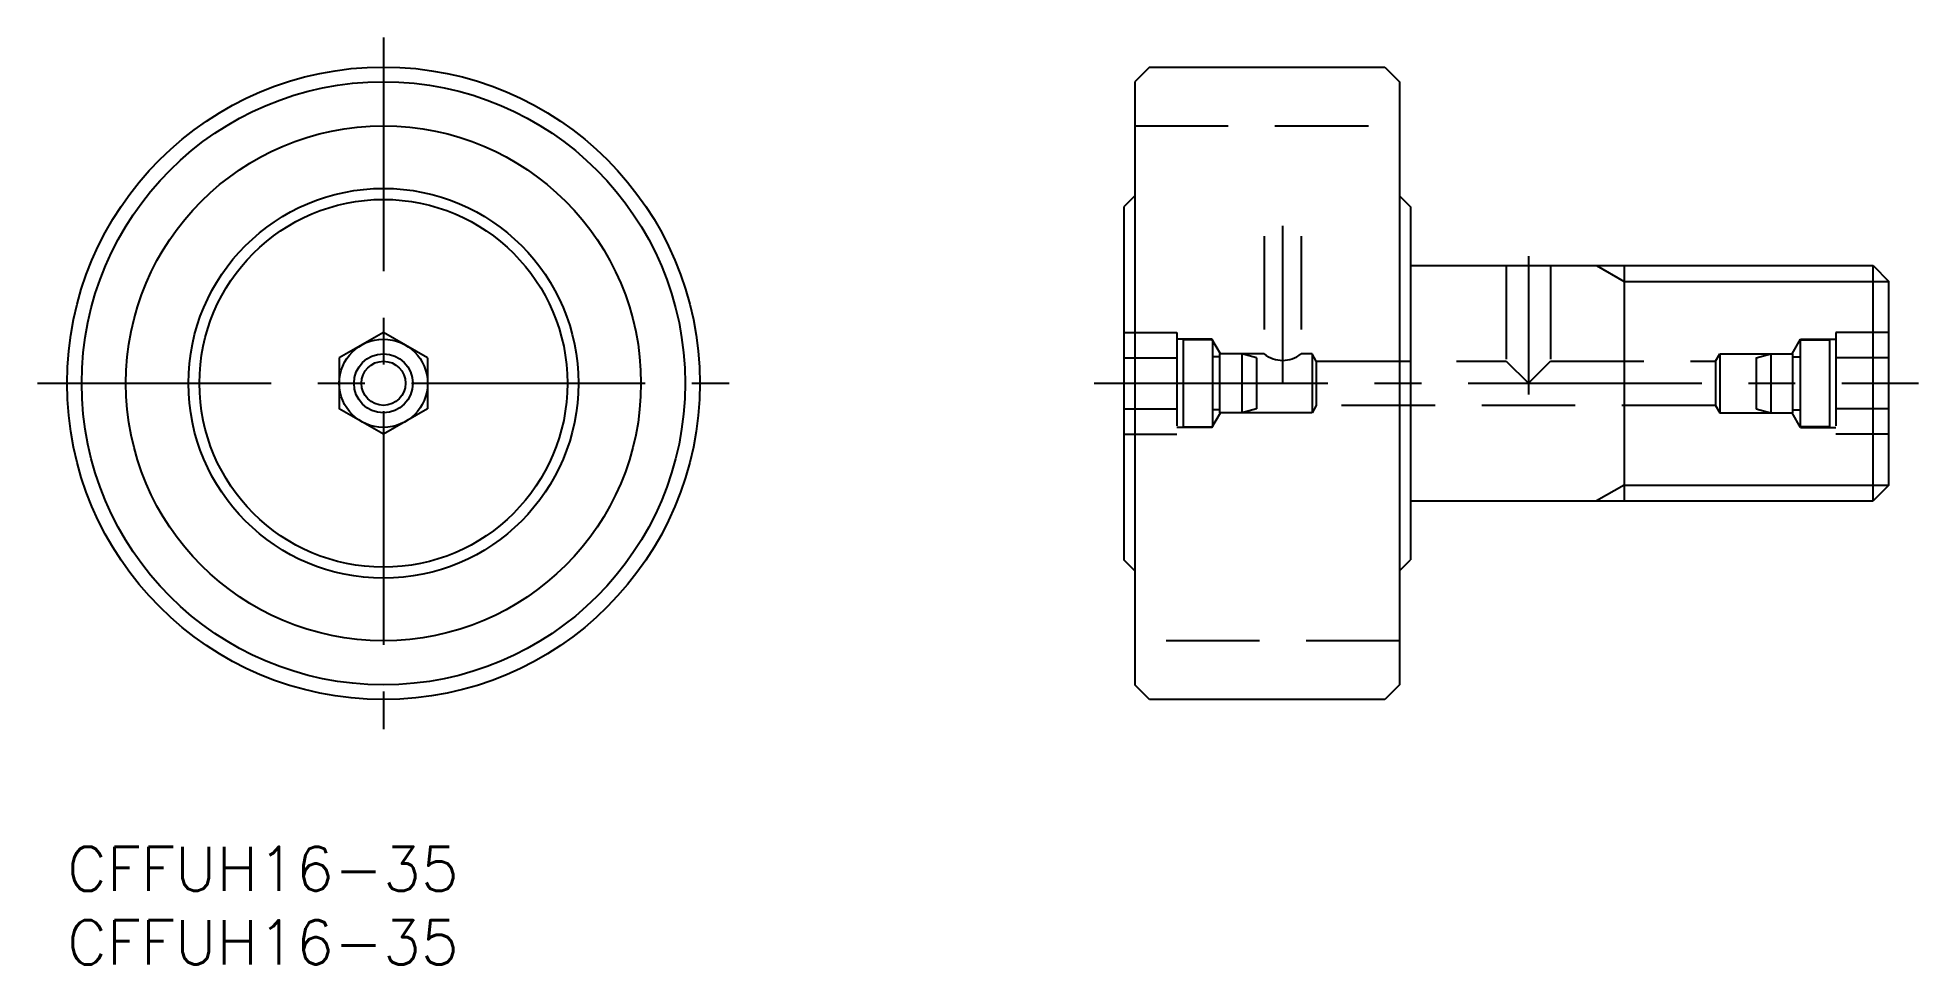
# Model space of a CAD drawing. Extents: x -2 to 126, y -8 to 55.
import ezdxf

# ---------------------------------------------------------------- set-up
doc = ezdxf.new("R2010")
doc.units = 0
doc.header["$LTSCALE"] = 0.5
doc.linetypes.add('CENTER', pattern=[50.8, 31.75, -6.35, 6.35, -6.35])
doc.linetypes.add('DASHED', pattern=[19.05, 12.7, -6.35])
for name, color, linetype in [('MSM_CENTER', 1, 'CENTER'), ('MSM_CONTINUOUS', 7, 'CONTINUOUS'), ('MSM_DASHED', 4, 'DASHED'), ('MSM_NARROW', 5, 'CONTINUOUS'), ('MSM_PART_NUMBER', 7, 'CONTINUOUS')]:
    doc.layers.add(name, color=color, linetype=linetype)
doc.styles.get("Standard").update_dxf_attribs({"font": 'txt.shx', "height": 3, "bigfont": 'bigfont.shx'})

# ---------------------------------------------------------------- blocks, each defined once
blk = doc.blocks.new('*U20')
at = {"layer": 'MSM_PART_NUMBER'}
blk.add_text('CFFUH16-35', height=3, dxfattribs=at).set_placement((0, -3))
blk = doc.blocks.new('*U21')
at = {"layer": 'MSM_PART_NUMBER'}
blk.add_text('CFFUH16-35', height=3, dxfattribs=at).set_placement((0, -8))

msp = doc.modelspace()

# ---------------------------------------------------------------- linework, layer by layer
at = {"layer": 'MSM_CENTER'}
for p, q in [((21.5, 55), (21.5, 8)), ((82.6, 42.21), (82.6, 31.58)), ((99.3, 40.15), (99.3, 30.75)), ((-2, 31.5), (45, 31.5)), ((69.8, 31.5), (125.8, 31.5))]:
    msp.add_line(p, q, dxfattribs=at)
at = {"layer": 'MSM_CONTINUOUS'}
for p, q in [((73.55, 53), (72.55, 52)), ((73.55, 53), (89.55, 53)), ((89.55, 53), (90.55, 52)), ((72.55, 52), (72.55, 11)), ((90.55, 52), (90.55, 11)), ((72.55, 44.25), (71.8, 43.5)), ((71.8, 43.5), (71.8, 19.5)), ((90.55, 44.25), (91.3, 43.5)), ((91.3, 43.5), (91.3, 19.5)), ((91.3, 39.5), (122.72, 39.5)), ((105.8, 39.5), (105.8, 23.5)), ((122.72, 23.5), (122.72, 39.5)), ((122.72, 39.5), (123.8, 38.42)), ((123.8, 24.58), (123.8, 38.42)), ((21.5, 34.96), (18.5, 33.23)), ((24.5, 33.23), (21.5, 34.96)), ((18.5, 33.23), (18.5, 29.77)), ((24.5, 33.23), (24.5, 29.77)), ((21.5, 28.04), (18.5, 29.77)), ((24.5, 29.77), (21.5, 28.04)), ((123.8, 24.58), (122.72, 23.5)), ((91.3, 23.5), (122.72, 23.5)), ((72.55, 18.75), (71.8, 19.5)), ((90.55, 18.75), (91.3, 19.5)), ((73.55, 10), (72.55, 11)), ((90.55, 11), (89.55, 10)), ((89.55, 10), (73.55, 10))]:
    msp.add_line(p, q, dxfattribs=at)
for radius in [21.5, 20.5, 17.5, 13.25, 12.5, 3, 2, 1.5]:
    msp.add_circle((21.5, 31.5), radius, dxfattribs=at)
at = {"layer": 'MSM_DASHED'}
for p, q in [((72.55, 49), (90.55, 49)), ((81.35, 41.5), (81.35, 33.5)), ((83.85, 41.5), (83.85, 33.5)), ((97.8, 39.5), (97.8, 33)), ((100.8, 39.5), (100.8, 33)), ((71.8, 34.96), (75.4, 34.96)), ((75.4, 34.96), (75.4, 28.04)), ((120.2, 34.96), (120.2, 28.04)), ((123.8, 34.96), (120.2, 34.96)), ((71.8, 33.23), (75.4, 33.23)), ((77.8, 34.5), (75.4, 34.5)), ((75.83, 34.45), (75.83, 28.55)), ((77.83, 34.45), (75.83, 34.45)), ((78.38, 33.5), (77.8, 34.5)), ((77.8, 34.5), (77.8, 34.45)), ((77.83, 34.45), (77.83, 28.55)), ((78.33, 33.3), (77.83, 33.3)), ((81.35, 33.5), (78.33, 33.5)), ((78.33, 29.5), (78.33, 33.5)), ((79.83, 33.5), (79.83, 29.5)), ((80.83, 33.23), (79.83, 33.5)), ((80.83, 33.23), (80.83, 29.77)), ((84.6, 33.5), (83.85, 33.5)), ((84.6, 33.5), (84.6, 29.5)), ((84.89, 33), (84.6, 33.5)), ((112.01, 33), (112.3, 33.5)), ((112.3, 33.5), (112.3, 29.5)), ((112.3, 33.5), (117.27, 33.5)), ((114.77, 33.23), (115.77, 33.5)), ((114.77, 33.23), (114.77, 29.77)), ((115.77, 33.5), (115.77, 29.5)), ((117.22, 33.5), (117.8, 34.5)), ((117.27, 29.5), (117.27, 33.5)), ((117.27, 33.3), (117.77, 33.3)), ((117.77, 34.45), (117.77, 28.55)), ((117.77, 34.45), (119.77, 34.45)), ((117.8, 34.5), (117.8, 34.45)), ((117.8, 34.5), (120.2, 34.5)), ((119.77, 34.45), (119.77, 28.55)), ((123.8, 33.23), (120.2, 33.23)), ((84.89, 33), (97.8, 33)), ((84.89, 33), (84.89, 30)), ((97.8, 33), (99.3, 31.5)), ((99.3, 31.5), (100.8, 33)), ((100.8, 33), (112.01, 33)), ((112.01, 33), (112.01, 30)), ((71.8, 29.77), (75.4, 29.77)), ((77.8, 28.5), (78.38, 29.5)), ((78.33, 29.7), (77.83, 29.7)), ((84.6, 29.5), (78.33, 29.5)), ((80.83, 29.77), (79.83, 29.5)), ((84.89, 30), (84.6, 29.5)), ((112.01, 30), (84.89, 30)), ((112.01, 30), (112.3, 29.5)), ((112.3, 29.5), (117.27, 29.5)), ((114.77, 29.77), (115.77, 29.5)), ((117.8, 28.5), (117.22, 29.5)), ((117.27, 29.7), (117.77, 29.7)), ((123.8, 29.77), (120.2, 29.77)), ((77.8, 28.5), (75.4, 28.5)), ((75.83, 28.55), (77.83, 28.55)), ((77.8, 28.55), (77.8, 28.5)), ((119.77, 28.55), (117.77, 28.55)), ((117.8, 28.55), (117.8, 28.5)), ((117.8, 28.5), (120.2, 28.5)), ((71.8, 28.04), (75.4, 28.04)), ((123.8, 28.04), (120.2, 28.04)), ((90.55, 14), (72.55, 14))]:
    msp.add_line(p, q, dxfattribs=at)
msp.add_arc((82.6, 35.06), 2, 231.3562, 308.6438, dxfattribs=at)
at = {"layer": 'MSM_NARROW'}
for p, q in [((103.93, 39.5), (105.8, 38.42)), ((105.8, 38.42), (123.8, 38.42)), ((105.8, 24.58), (103.93, 23.5)), ((105.8, 24.58), (123.8, 24.58))]:
    msp.add_line(p, q, dxfattribs=at)

# ---------------------------------------------------------------- block references
at = {"layer": 'MSM_CONTINUOUS'}
for name in ['*U20', '*U21']:
    msp.add_blockref(name, (0, 0), dxfattribs=at)

doc.saveas('drawing.dxf')
